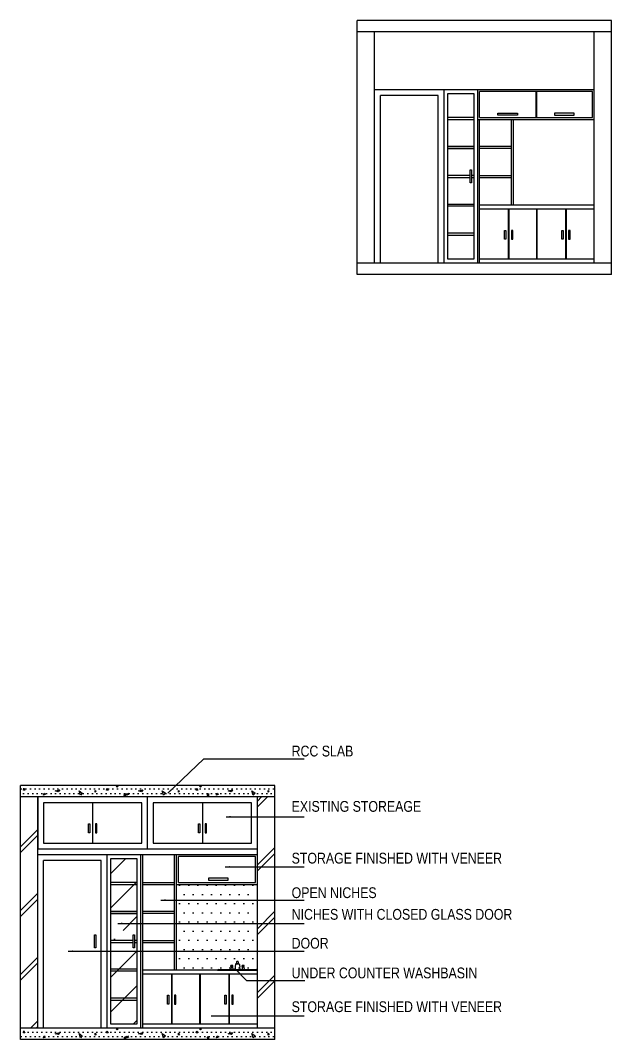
# Model space of a CAD drawing. Header units: millimetres. Extents: x 807 to 2534, y 690 to 1814.
# Drawn here: x 1877 to 2184, y 1285 to 1814 of the extents above; entities that cross this region are included whole.
import ezdxf

# ---------------------------------------------------------------- set-up
doc = ezdxf.new("R2010")
doc.units = ezdxf.units.MM
for name, color, linetype in [('LIGHT', 2, 'Continuous'), ('TOIL', 2, 'Continuous'), ('WALL-OLD', 7, 'Continuous')]:
    doc.layers.add(name, color=color, linetype=linetype)
doc.layers.add('TXT', color=7, linetype='Continuous', lineweight=25)
doc.styles.add('stylus BT', font='swissc.ttf')
doc.dimstyles.new('ISO-25', dxfattribs={"dimtxt": 2.5, "dimasz": 2.5, "dimexe": 1.25, "dimexo": 0.625, "dimtad": 1, "dimlunit": 4, "dimtxsty": 'Standard', "dimcen": 2.5, "dimadec": 0, "dimazin": 0, "dimtfac": 1, "dimtmove": 0, "dimatfit": 3, "dimfxl": 1, "dimarcsym": 0})

# ---------------------------------------------------------------- blocks, each defined once
blk = doc.blocks.new('水龙头立面')
at = {"layer": 'TOIL'}
for p, q in [((0, 0), (595, 0)), ((17, 10), (577, 10))]:
    blk.add_line(p, q, dxfattribs=at)
for centre, start, end in [((17, -10), 90, 150), ((577, -10), 30, 90)]:
    blk.add_arc(centre, 20, start, end, dxfattribs=at)
at = {"layer": 'WALL-OLD'}
for p, q in [((199, 56), (199, 69)), ((202, 47), (199, 10)), ((202, 72), (213, 72)), ((213, 72), (202, 72)), ((213, 53), (202, 53)), ((202, 53), (213, 53)), ((213, 53), (202, 53)), ((203, 53), (213, 53)), ((203, 53), (203, 53)), ((205, 50), (213, 50)), ((213, 50), (205, 50)), ((225, 72), (213, 72)), ((213, 72), (225, 72)), ((213, 53), (225, 53)), ((224, 53), (213, 53)), ((225, 53), (213, 53)), ((213, 53), (225, 53)), ((213, 50), (221, 50)), ((221, 50), (213, 50)), ((224, 53), (224, 53)), ((224, 47), (228, 10)), ((228, 56), (228, 69)), ((297, 94), (272, 94)), ((286, 127), (280, 94)), ((280, 94), (297, 94)), ((297, 130), (289, 130)), ((297, 130), (306, 130)), ((297, 94), (323, 94)), ((315, 94), (297, 94)), ((309, 127), (315, 94)), ((367, 56), (367, 69)), ((370, 47), (367, 10)), ((381, 72), (370, 72)), ((370, 72), (381, 72)), ((381, 53), (370, 53)), ((370, 53), (381, 53)), ((370, 53), (381, 53)), ((381, 53), (370, 53)), ((370, 53), (370, 53)), ((373, 50), (381, 50)), ((381, 50), (373, 50)), ((381, 72), (393, 72)), ((393, 72), (381, 72)), ((381, 53), (393, 53)), ((393, 53), (381, 53)), ((381, 53), (393, 53)), ((392, 53), (381, 53)), ((381, 50), (389, 50)), ((389, 50), (381, 50)), ((392, 53), (392, 53)), ((392, 47), (396, 10)), ((396, 56), (396, 69))]:
    blk.add_line(p, q, dxfattribs=at)
for centre, start, end in [((202, 69), 90, 180), ((202, 56), 180, 270), ((205, 47), 90, 174.4989), ((206, 53), 180, 270), ((221, 53), 270, 0), ((221, 47), 5.5011, 90), ((225, 69), 0, 90), ((225, 56), 270, 0), ((272, 91), 90, 175.8399), ((289, 127), 90, 170.7127), ((306, 127), 9.2873, 90), ((323, 91), 4.1601, 90), ((370, 69), 90, 180), ((370, 56), 180, 270), ((373, 53), 180, 270), ((373, 47), 90, 174.4989), ((389, 53), 270, 0), ((389, 47), 5.5011, 90), ((393, 69), 0, 90), ((393, 56), 270, 0)]:
    blk.add_arc(centre, 3, start, end, dxfattribs=at)
for points in [[(269, 91), (269, 86), (268, 75), (259, 54), (273, 21), (252, 13), (243, 10)], [(326, 91), (326, 86), (327, 75), (336, 54), (322, 21), (343, 13), (351, 10)]]:
    blk.add_open_spline(points, degree=3, knots=[2.768158, 2.768158, 2.768158, 2.768158, 16.973879, 35.258787, 72.132748, 95.331086, 95.331086, 95.331086, 95.331086], dxfattribs=at)

msp = doc.modelspace()

# ---------------------------------------------------------------- hatches: boundary and pattern name
h = msp.add_hatch()
h.set_pattern_fill('DOTS', color=256, scale=1.5, style=0)
h.set_pattern_definition([(0, (0, 169.4346), (1.190625, 2.38125), [0, -2.38125])])
h.paths.add_polyline_path([(1877.176, 1416.697), (1877.176, 1410.697), (2009.176, 1410.697), (2009.176, 1416.697)])
h.paths.add_polyline_path([(2009.176, 1284.697), (2009.176, 1290.697), (1877.176, 1290.697), (1877.176, 1284.697)])
h = msp.add_hatch()
h.set_pattern_fill('JIS_LC_8A', color=256, scale=3, style=0)
h.set_pattern_definition([(45, (0, 169.435), (-16.5463, 16.5463), []), (45, (3, 169.435), (-16.5463, 16.5463), [])])
h.paths.add_polyline_path([(1886.176, 1410.697), (1877.176, 1410.697), (1877.176, 1290.697), (1886.176, 1290.697)])
h.paths.add_polyline_path([(2000.176, 1290.697), (2009.176, 1290.697), (2009.176, 1410.697), (2000.176, 1410.697)])
h = msp.add_hatch()
h.set_pattern_fill('ANSI35', color=256, scale=4, style=0)
h.set_pattern_definition([(45, (-121.524, 169.435), (-17.9605, 17.9605), []), (45, (-103.564, 169.435), (-17.9605, 17.9605), [31.75, -6.35, 0, -6.35])])
h.paths.add_polyline_path([(1924.176, 1292.697), (1937.676, 1292.697), (1937.676, 1378.697), (1924.176, 1378.697)])
h = msp.add_hatch()
h.set_pattern_fill('DOTS', color=256, scale=3, style=0)
h.set_pattern_definition([(0, (0, 169.4346), (2.38125, 4.7625), [0, -4.7625])])
h.paths.add_polyline_path([(1958.176, 1320.697), (2000.176, 1320.697), (2000.176, 1365.197), (1958.176, 1365.197)])

# ---------------------------------------------------------------- linework, layer by layer
for p, q in [((2052.065, 1681.832), (2052.065, 1813.832)), ((2184.065, 1813.832), (2052.065, 1813.832)), ((2184.065, 1681.832), (2184.065, 1813.832)), ((2184.065, 1807.832), (2052.065, 1807.832)), ((2061.065, 1687.832), (2061.065, 1807.832)), ((2175.065, 1687.832), (2175.065, 1807.832)), ((2175.065, 1777.832), (2061.065, 1777.832)), ((2064.065, 1687.832), (2064.065, 1774.832)), ((2094.065, 1774.832), (2064.065, 1774.832)), ((2094.065, 1687.832), (2094.065, 1774.832)), ((2097.065, 1687.832), (2097.065, 1777.832)), ((2175.065, 1777.832), (2097.065, 1777.832)), ((2114.565, 1687.832), (2114.565, 1777.832)), ((2174.065, 1776.832), (2115.565, 1776.832)), ((2115.565, 1763.332), (2115.565, 1776.832)), ((2144.815, 1776.832), (2144.815, 1763.332)), ((2145.115, 1776.832), (2145.115, 1763.332)), ((2174.065, 1763.332), (2174.065, 1776.832)), ((2112.565, 1763.332), (2099.065, 1763.332)), ((2099.065, 1762.332), (2112.565, 1762.332)), ((2114.565, 1762.332), (2175.065, 1762.332)), ((2115.565, 1763.332), (2174.065, 1763.332)), ((2115.565, 1687.832), (2115.565, 1762.332)), ((2132.065, 1717.832), (2132.065, 1762.332)), ((2133.065, 1717.832), (2133.065, 1762.332)), ((2112.565, 1748.332), (2099.065, 1748.332)), ((2112.565, 1747.332), (2099.065, 1747.332)), ((2099.065, 1747.332), (2112.565, 1747.332)), ((2132.065, 1748.332), (2115.565, 1748.332)), ((2132.065, 1747.332), (2115.565, 1747.332)), ((2110.629, 1733.332), (2099.065, 1733.332)), ((2099.065, 1732.332), (2110.629, 1732.332)), ((2099.065, 1732.332), (2110.629, 1732.332)), ((2112.565, 1733.332), (2111.333, 1733.332)), ((2111.333, 1732.332), (2112.565, 1732.332)), ((2111.333, 1732.332), (2112.565, 1732.332)), ((2115.565, 1733.332), (2132.065, 1733.332)), ((2115.565, 1732.332), (2132.065, 1732.332)), ((2112.565, 1718.332), (2099.065, 1718.332)), ((2112.565, 1717.332), (2099.065, 1717.332)), ((2175.065, 1717.832), (2115.565, 1717.832)), ((2175.065, 1715.832), (2115.565, 1715.832)), ((2130.44, 1715.832), (2130.44, 1689.832)), ((2130.74, 1715.832), (2130.74, 1689.832)), ((2145.015, 1715.832), (2145.015, 1689.832)), ((2145.315, 1715.832), (2145.315, 1689.832)), ((2160.19, 1715.832), (2160.19, 1689.832)), ((2160.49, 1715.832), (2160.49, 1689.832)), ((2112.565, 1703.332), (2099.065, 1703.332)), ((2099.065, 1702.332), (2112.565, 1702.332)), ((2175.065, 1689.832), (2115.565, 1689.832)), ((2184.065, 1687.832), (2052.065, 1687.832)), ((2184.065, 1681.832), (2052.065, 1681.832)), ((1877.176, 1284.697), (1877.176, 1416.697)), ((2009.176, 1416.697), (1877.176, 1416.697)), ((1878.712, 1414.242), (1878.949, 1415.223)), ((1879.508, 1414.259), (1878.712, 1414.242)), ((1878.949, 1415.223), (1879.508, 1414.259)), ((1895.289, 1413.783), (1897.587, 1414.353)), ((1896.866, 1413.414), (1895.289, 1413.783)), ((1897.587, 1414.353), (1896.866, 1413.414)), ((1908.306, 1411.572), (1907.631, 1413.933)), ((1907.631, 1413.933), (1909.319, 1412.584)), ((1915.989, 1413.078), (1916.02, 1414.088)), ((1916.547, 1413.677), (1915.989, 1413.078)), ((1916.02, 1414.088), (1916.547, 1413.677)), ((1921.932, 1414.242), (1922.169, 1415.223)), ((1922.728, 1414.259), (1921.932, 1414.242)), ((1922.169, 1415.223), (1922.728, 1414.259)), ((1926.955, 1416.273), (1927.995, 1416.26)), ((1927.405, 1415.798), (1926.955, 1416.273)), ((1927.995, 1416.26), (1927.405, 1415.798)), ((1938.509, 1413.783), (1940.808, 1414.353)), ((1940.086, 1413.414), (1938.509, 1413.783)), ((1940.808, 1414.353), (1940.086, 1413.414)), ((1951.526, 1411.572), (1950.851, 1413.933)), ((1950.851, 1413.933), (1952.539, 1412.584)), ((1959.209, 1413.078), (1959.241, 1414.088)), ((1959.767, 1413.677), (1959.209, 1413.078)), ((1959.241, 1414.088), (1959.767, 1413.677)), ((1968.468, 1414.242), (1968.705, 1415.223)), ((1969.264, 1414.259), (1968.468, 1414.242)), ((1968.705, 1415.223), (1969.264, 1414.259)), ((1970.176, 1416.273), (1971.215, 1416.26)), ((1970.625, 1415.798), (1970.176, 1416.273)), ((1971.215, 1416.26), (1970.625, 1415.798)), ((1985.045, 1413.783), (1987.343, 1414.353)), ((1986.622, 1413.414), (1985.045, 1413.783)), ((1987.343, 1414.353), (1986.622, 1413.414)), ((1998.062, 1411.572), (1997.387, 1413.933)), ((1997.387, 1413.933), (1999.075, 1412.584)), ((2005.745, 1413.078), (2005.776, 1414.088)), ((2006.303, 1413.677), (2005.745, 1413.078)), ((2005.776, 1414.088), (2006.303, 1413.677)), ((2009.176, 1284.697), (2009.176, 1416.697)), ((2009.176, 1410.697), (1877.176, 1410.697)), ((1886.176, 1290.697), (1886.176, 1410.697)), ((1889.18, 1411.593), (1889.508, 1412.685)), ((1890.027, 1411.866), (1889.18, 1411.593)), ((1889.508, 1412.685), (1890.027, 1411.866)), ((1909.319, 1412.584), (1908.306, 1411.572)), ((1914.676, 1407.697), (1914.676, 1386.697)), ((1930.906, 1411.495), (1931.682, 1412.383)), ((1931.682, 1411.199), (1930.906, 1411.495)), ((1931.682, 1412.383), (1931.682, 1411.199)), ((1932.4, 1411.593), (1932.728, 1412.685)), ((1933.248, 1411.866), (1932.4, 1411.593)), ((1932.728, 1412.685), (1933.248, 1411.866)), ((1943.176, 1383.697), (1943.176, 1410.697)), ((1952.539, 1412.584), (1951.526, 1411.572)), ((1971.676, 1407.697), (1971.676, 1386.697)), ((1974.126, 1411.495), (1974.902, 1412.383)), ((1974.902, 1411.199), (1974.126, 1411.495)), ((1974.902, 1412.383), (1974.902, 1411.199)), ((1978.936, 1411.593), (1979.264, 1412.685)), ((1979.783, 1411.866), (1978.936, 1411.593)), ((1979.264, 1412.685), (1979.783, 1411.866)), ((1999.075, 1412.584), (1998.062, 1411.572)), ((2000.176, 1290.697), (2000.176, 1410.697)), ((1943.176, 1383.697), (2000.176, 1383.697)), ((2000.176, 1380.697), (1886.176, 1380.697)), ((1919.176, 1377.697), (1889.176, 1377.697)), ((1889.176, 1290.697), (1889.176, 1377.697)), ((1919.176, 1290.697), (1919.176, 1377.697)), ((1922.176, 1290.697), (1922.176, 1380.697)), ((2000.176, 1380.697), (1922.176, 1380.697)), ((1939.676, 1290.697), (1939.676, 1380.697)), ((1940.676, 1290.697), (1940.676, 1380.697)), ((1957.176, 1320.697), (1957.176, 1380.697)), ((1958.176, 1320.697), (1958.176, 1380.697)), ((1999.176, 1379.697), (1959.176, 1379.697)), ((1959.176, 1366.197), (1959.176, 1379.697)), ((1999.176, 1366.197), (1999.176, 1379.697)), ((1937.676, 1366.197), (1924.176, 1366.197)), ((1924.176, 1365.197), (1937.676, 1365.197)), ((1940.676, 1366.197), (1957.176, 1366.197)), ((1940.676, 1365.197), (1957.176, 1365.197)), ((1958.176, 1365.197), (2000.176, 1365.197)), ((1959.176, 1366.197), (1999.176, 1366.197)), ((1937.676, 1351.197), (1924.176, 1351.197)), ((1937.676, 1350.197), (1924.176, 1350.197)), ((1924.176, 1350.197), (1937.676, 1350.197)), ((1957.176, 1351.197), (1940.676, 1351.197)), ((1957.176, 1350.197), (1940.676, 1350.197)), ((1935.741, 1336.197), (1924.176, 1336.197)), ((1924.176, 1335.197), (1935.741, 1335.197)), ((1924.176, 1335.197), (1935.741, 1335.197)), ((1937.676, 1336.197), (1936.444, 1336.197)), ((1936.444, 1335.197), (1937.676, 1335.197)), ((1936.444, 1335.197), (1937.676, 1335.197)), ((1940.676, 1336.197), (1957.176, 1336.197)), ((1940.676, 1335.197), (1957.176, 1335.197)), ((1937.676, 1321.197), (1924.176, 1321.197)), ((1937.676, 1320.197), (1924.176, 1320.197)), ((2000.176, 1320.697), (1940.676, 1320.697)), ((2000.176, 1318.697), (1940.676, 1318.697)), ((1955.551, 1318.697), (1955.551, 1292.697)), ((1955.851, 1318.697), (1955.851, 1292.697)), ((1970.126, 1318.697), (1970.126, 1292.697)), ((1970.426, 1318.697), (1970.426, 1292.697)), ((1985.301, 1318.697), (1985.301, 1292.697)), ((1985.601, 1318.697), (1985.601, 1292.697)), ((1937.676, 1306.197), (1924.176, 1306.197)), ((1924.176, 1305.197), (1937.676, 1305.197)), ((2000.176, 1292.697), (1940.676, 1292.697)), ((2009.176, 1290.697), (1877.176, 1290.697)), ((1878.712, 1288.242), (1878.949, 1289.223)), ((1879.508, 1288.259), (1878.712, 1288.242)), ((1878.949, 1289.223), (1879.508, 1288.259)), ((1889.18, 1285.593), (1889.508, 1286.685)), ((1890.027, 1285.866), (1889.18, 1285.593)), ((1889.508, 1286.685), (1890.027, 1285.866)), ((1895.289, 1287.783), (1897.587, 1288.353)), ((1896.866, 1287.414), (1895.289, 1287.783)), ((1897.587, 1288.353), (1896.866, 1287.414)), ((1908.306, 1285.572), (1907.631, 1287.933)), ((1907.631, 1287.933), (1909.319, 1286.584)), ((1909.319, 1286.584), (1908.306, 1285.572)), ((1915.989, 1287.078), (1916.02, 1288.088)), ((1916.547, 1287.677), (1915.989, 1287.078)), ((1916.02, 1288.088), (1916.547, 1287.677)), ((1921.932, 1288.242), (1922.169, 1289.223)), ((1922.728, 1288.259), (1921.932, 1288.242)), ((1922.169, 1289.223), (1922.728, 1288.259)), ((1926.955, 1290.273), (1927.995, 1290.26)), ((1927.405, 1289.798), (1926.955, 1290.273)), ((1927.995, 1290.26), (1927.405, 1289.798)), ((1930.906, 1285.495), (1931.682, 1286.383)), ((1931.682, 1286.383), (1931.682, 1285.199)), ((1932.4, 1285.593), (1932.728, 1286.685)), ((1933.248, 1285.866), (1932.4, 1285.593)), ((1932.728, 1286.685), (1933.248, 1285.866)), ((1938.509, 1287.783), (1940.808, 1288.353)), ((1940.086, 1287.414), (1938.509, 1287.783)), ((1940.808, 1288.353), (1940.086, 1287.414)), ((1951.526, 1285.572), (1950.851, 1287.933)), ((1950.851, 1287.933), (1952.539, 1286.584)), ((1952.539, 1286.584), (1951.526, 1285.572)), ((1959.209, 1287.078), (1959.241, 1288.088)), ((1959.767, 1287.677), (1959.209, 1287.078)), ((1959.241, 1288.088), (1959.767, 1287.677)), ((1968.468, 1288.242), (1968.705, 1289.223)), ((1969.264, 1288.259), (1968.468, 1288.242)), ((1968.705, 1289.223), (1969.264, 1288.259)), ((1970.176, 1290.273), (1971.215, 1290.26)), ((1970.625, 1289.798), (1970.176, 1290.273)), ((1971.215, 1290.26), (1970.625, 1289.798)), ((1974.126, 1285.495), (1974.902, 1286.383)), ((1974.902, 1286.383), (1974.902, 1285.199)), ((1978.936, 1285.593), (1979.264, 1286.685)), ((1979.783, 1285.866), (1978.936, 1285.593)), ((1979.264, 1286.685), (1979.783, 1285.866)), ((1985.045, 1287.783), (1987.343, 1288.353)), ((1986.622, 1287.414), (1985.045, 1287.783)), ((1987.343, 1288.353), (1986.622, 1287.414)), ((1998.062, 1285.572), (1997.387, 1287.933)), ((1997.387, 1287.933), (1999.075, 1286.584)), ((1999.075, 1286.584), (1998.062, 1285.572)), ((2005.745, 1287.078), (2005.776, 1288.088)), ((2006.303, 1287.677), (2005.745, 1287.078)), ((2005.776, 1288.088), (2006.303, 1287.677)), ((2009.176, 1284.697), (1877.176, 1284.697)), ((1931.682, 1285.199), (1930.906, 1285.495)), ((1974.902, 1285.199), (1974.126, 1285.495))]:
    msp.add_line(p, q)
for points in [[(2099.065, 1775.832), (2112.565, 1775.832), (2112.565, 1689.832), (2099.065, 1689.832)], [(2135.279, 1764.606), (2125.057, 1764.606), (2125.057, 1765.586), (2135.279, 1765.586)], [(2154.35, 1764.606), (2164.572, 1764.606), (2164.572, 1765.586), (2154.35, 1765.586)], [(2110.629, 1736.262), (2111.333, 1736.262), (2111.333, 1729.514), (2110.629, 1729.514)], [(2128.47, 1704.829), (2129.173, 1704.829), (2129.173, 1700.243), (2128.47, 1700.243)], [(2132.723, 1704.829), (2132.02, 1704.829), (2132.02, 1700.243), (2132.723, 1700.243)], [(2158.22, 1704.829), (2158.923, 1704.829), (2158.923, 1700.243), (2158.22, 1700.243)], [(2162.473, 1704.829), (2161.77, 1704.829), (2161.77, 1700.243), (2162.473, 1700.243)], [(1943.176, 1410.697), (1886.176, 1410.697), (1886.176, 1383.697), (1943.176, 1383.697)], [(1940.176, 1407.697), (1889.176, 1407.697), (1889.176, 1386.697), (1940.176, 1386.697)], [(1997.176, 1407.697), (1946.176, 1407.697), (1946.176, 1386.697), (1997.176, 1386.697)], [(1912.544, 1396.694), (1913.247, 1396.694), (1913.247, 1392.108), (1912.544, 1392.108)], [(1916.797, 1396.694), (1916.094, 1396.694), (1916.094, 1392.108), (1916.797, 1392.108)], [(1969.544, 1396.694), (1970.247, 1396.694), (1970.247, 1392.108), (1969.544, 1392.108)], [(1973.797, 1396.694), (1973.094, 1396.694), (1973.094, 1392.108), (1973.797, 1392.108)], [(1924.176, 1378.697), (1937.676, 1378.697), (1937.676, 1292.697), (1924.176, 1292.697)], [(1974.795, 1367.472), (1985.018, 1367.472), (1985.018, 1368.451), (1974.795, 1368.451)], [(1915.684, 1339.127), (1916.387, 1339.127), (1916.387, 1332.379), (1915.684, 1332.379)], [(1935.741, 1339.127), (1936.444, 1339.127), (1936.444, 1332.379), (1935.741, 1332.379)], [(1953.581, 1307.694), (1954.285, 1307.694), (1954.285, 1303.108), (1953.581, 1303.108)], [(1957.835, 1307.694), (1957.131, 1307.694), (1957.131, 1303.108), (1957.835, 1303.108)], [(1983.331, 1307.694), (1984.035, 1307.694), (1984.035, 1303.108), (1983.331, 1303.108)], [(1987.585, 1307.694), (1986.881, 1307.694), (1986.881, 1303.108), (1987.585, 1303.108)]]:
    msp.add_lwpolyline(points, close=True)
for p in [(2145.315, 1707.832), (2145.315, 1697.832), (1970.426, 1310.697), (1970.426, 1300.697)]:
    msp.add_point(p)

# ---------------------------------------------------------------- block references
at = {"layer": 'LIGHT', "xscale": 0.03482020756359816, "yscale": 0.03482020756359816, "zscale": 0.03482020756357099}
msp.add_blockref('水龙头立面', (1979.47, 1320.697), dxfattribs=at)

# ---------------------------------------------------------------- texts
at = {"layer": 'TXT', "style": 'stylus BT'}
for s, height, p in [('RCC SLAB', 5.5898, (2017.978, 1431.695)), ('EXISTING STOREAGE', 5.58981, (2017.978, 1402.984)), ('STORAGE FINISHED WITH VENEER', 5.58981, (2017.978, 1376.099)), ('OPEN NICHES', 5.58981, (2017.978, 1358.177)), ('NICHES WITH CLOSED GLASS DOOR', 5.58981, (2017.978, 1346.937)), ('DOOR', 5.5898, (2017.978, 1331.931)), ('UNDER COUNTER WASHBASIN', 5.58981, (2017.978, 1316.521)), ('STORAGE FINISHED WITH VENEER', 5.58981, (2017.978, 1298.99))]:
    msp.add_text(s, height=height, dxfattribs=at).set_placement(p)

# ---------------------------------------------------------------- leaders
for points in [[(1953.682, 1412.584), (1972.315, 1430.469), (2024.416, 1430.469)], [(1983.909, 1400.403), (2024.416, 1400.403)], [(1983.458, 1374.396), (2024.416, 1374.396)], [(1950.051, 1357.134), (2024.416, 1357.134)], [(1927.676, 1345.055), (2024.416, 1345.055)], [(1901.921, 1330.605), (2024.416, 1330.605)], [(1988.658, 1321.506), (1994.59, 1315.431), (2024.846, 1315.431)], [(1976.215, 1296.962), (2024.416, 1296.962)]]:
    msp.add_leader(points, dimstyle='ISO-25', override={"dimgap": 0.625, "dimtad": 0})

doc.saveas('drawing.dxf')
